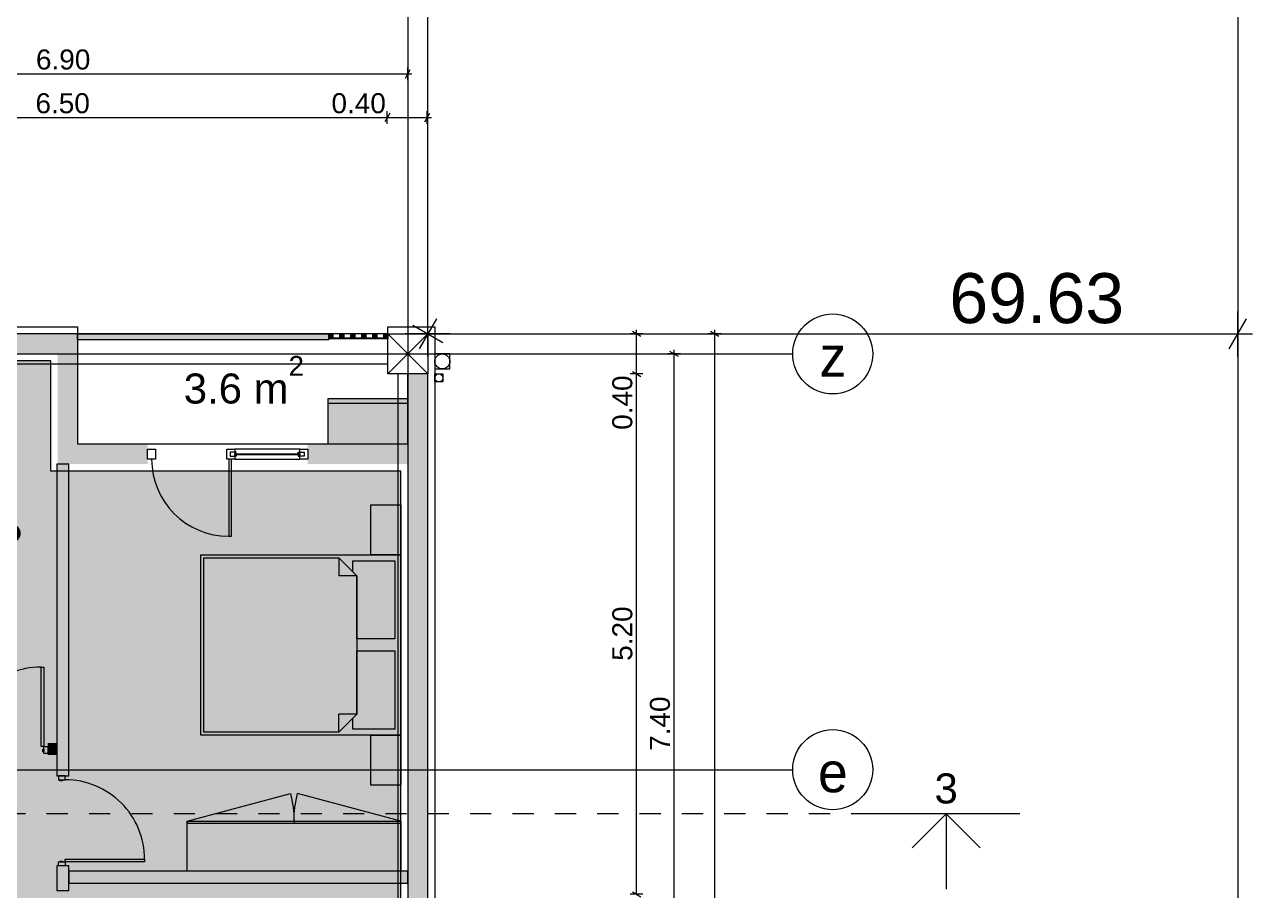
# Model space of a CAD drawing. Header units: millimetres. Extents: x 475159934 to 476245151, y 4620917055 to 4621447368.
# Drawn here: x 475293093 to 475305367, y 4621055465 to 4621064118 of the extents above; entities that cross this region are included whole.
import ezdxf

# ---------------------------------------------------------------- set-up
doc = ezdxf.new("R2010")
doc.units = ezdxf.units.MM
doc.header["$MEASUREMENT"] = 0
doc.linetypes.add('Dashed', pattern=[423.333333, 211.666667, -211.666667])
for name, color, linetype, lineweight in [('0_Pen_No__42_Pen_No__250_Pen_No__5', 5, 'Continuous', 0), ('2D Drafting - General_Pen_No__1_Pen_No__7', 7, 'Continuous', 0), ('2D Drafting - General_Pen_No__250_Pen_No__7_Pen_No__250', 7, 'Continuous', 0), ('2D Drafting - General_Pen_No__250_Pen_No__7_Pen_No__7', 7, 'Continuous', 0), ('2D Drafting - General_Pen_No__7_Pen_No__7_Pen_No__7', 7, 'Continuous', 0), ('Annotation - Text_Pen_No__7_Pen_No__5', 5, 'Continuous', 0), ('Doors_Pen_No__7_Pen_No__7_Pen_No__7', 7, 'Continuous', 0), ('G-Anno-Nplt_Pen_No__151', 151, 'Continuous', 0), ('G-Anno-Nplt_Pen_No__4', 7, 'Continuous', 0), ('G-Anno-Nplt_Pen_No__7', 7, 'Continuous', 0), ('gegmebi_Pen_No__7_Pen_No__7', 7, 'Continuous', 0), ('kar-panjara_Pen_No__7_Pen_No__7_Pen_No__7', 7, 'Continuous', 0), ('New_._Pen_No__1', 1, 'Continuous', 0), ('New_2D Drafting - General_Pen_No__250_Pen_No__7_Pen_No__255', 255, 'Continuous', 0), ('New_2D Drafting - General_Pen_No__2_Pen_No__250', 7, 'Continuous', 0), ('New_2D Drafting - General_Pen_No__30_Pen_No__9_Pen_No__9_Pen_No__255', 255, 'Continuous', 0), ('New_2D Drafting - General_Pen_No__30_Pen_No__9_Pen_No__9_Pen_No__7', 7, 'Continuous', 0), ('New_G-Anno-Nplt_Pen_No__255', 255, 'Continuous', 0), ('New_G-Anno-Nplt_Pen_No__4', 7, 'Continuous', 0), ('New_reg_nak_Pen_No__250', 7, 'Continuous', 0), ('New_reg_nak_Pen_No__7', 7, 'Continuous', 0), ('New_shenobebi_Pen_No__1', 1, 'Continuous', 0), ('New_Structural - Bearing_Pen_No__1', 1, 'Continuous', 0), ('zoma_Pen_No__1', 1, 'Continuous', 0), ('zoma_Pen_No__142', 142, 'Continuous', 0), ('zoma_Pen_No__5_Pen_No__5', 5, 'Continuous', 0)]:
    doc.layers.add(name, color=color, linetype=linetype, lineweight=lineweight)
doc.layers.add('New_Interior - Furniture', color=7, linetype='Continuous')
doc.layers.add('zoma', color=7, linetype='Continuous')
doc.layers.add('New_Interior - Furniture _Pen_No__252', color=7, linetype='Continuous', lineweight=0, true_color=0x666666)
doc.styles.add('GENERATED_STYLE_1', font='arial.ttf')
doc.styles.add('GENERATED_STYLE_3', font='arial.ttf')
doc.styles.add('GENERATED_STYLE_4', font='ACADMTAV.TTF')
doc.linetypes.add('Break', pattern='A,0,[1,12. бѓљбѓ\x98бѓЎбѓ\x98 бѓ’бѓђбѓ¦бѓ”бѓ‘бѓ”бѓ‘бѓ\x981.Shx,S=15.679026,R=0,X=0,Y=0],-1975.557214,0', length=1975.557214)
doc.dimstyles.new('GENERATED_STYLE__10', dxfattribs={"dimtxt": 500, "dimasz": 228, "dimexe": 0.18, "dimexo": 3, "dimgap": 0, "dimtad": 1, "dimlfac": 0.001, "dimzin": 0, "dimdsep": 46, "dimtxsty": 'GENERATED_STYLE_3', "dimblk": 'ARROWHEAD_2', "dimblk1": 'ARROWHEAD_2', "dimblk2": 'ARROWHEAD_2', "dimcen": 0.09, "dimclrd": 1, "dimclre": 1, "dimclrt": 1, "dimadec": 0, "dimazin": 0, "dimtfac": 1, "dimtdec": 4, "dimtmove": 0, "dimatfit": 3, "dimfxl": 1, "dimtolj": 1, "dimtzin": 0, "dimarcsym": 0})
doc.dimstyles.new('GENERATED_STYLE__12', dxfattribs={"dimtxt": 500, "dimasz": 228, "dimexe": 0.18, "dimexo": 3, "dimgap": 0, "dimtad": 1, "dimtih": 1, "dimtoh": 1, "dimlfac": 0.001, "dimzin": 0, "dimdsep": 46, "dimtxsty": 'GENERATED_STYLE_3', "dimblk": 'ARROWHEAD_2', "dimblk1": 'ARROWHEAD_2', "dimblk2": 'ARROWHEAD_2', "dimcen": 0.09, "dimclrd": 1, "dimclre": 1, "dimclrt": 1, "dimadec": 0, "dimazin": 0, "dimtfac": 1, "dimtdec": 4, "dimtmove": 2, "dimatfit": 3, "dimfxl": 1, "dimtolj": 1, "dimtzin": 0, "dimarcsym": 0})
doc.dimstyles.new('GENERATED_STYLE__27', dxfattribs={"dimtxt": 0.18, "dimasz": 364.8, "dimexe": 0.18, "dimexo": 0.0625, "dimgap": 0, "dimtad": 0, "dimtih": 1, "dimtoh": 1, "dimdec": 4, "dimzin": 0, "dimdsep": 46, "dimcen": 0.09, "dimadec": 0, "dimazin": 0, "dimtfac": 1, "dimtdec": 4, "dimtmove": 0, "dimatfit": 3, "dimldrblk": 'ARROWHEAD_11', "dimfxl": 1, "dimtolj": 1, "dimtzin": 0, "dimarcsym": 0})
doc.dimstyles.new('GENERATED_STYLE__3', dxfattribs={"dimtxt": 200, "dimasz": 64.421331, "dimexe": 0.18, "dimexo": 3, "dimgap": 0, "dimtad": 1, "dimtih": 1, "dimtoh": 1, "dimlfac": 0.001, "dimzin": 0, "dimdsep": 46, "dimtxsty": 'GENERATED_STYLE_3', "dimblk": 'ARROWHEAD_2', "dimblk1": 'ARROWHEAD_2', "dimblk2": 'ARROWHEAD_2', "dimcen": 0.09, "dimclrd": 142, "dimclre": 142, "dimclrt": 142, "dimadec": 0, "dimazin": 0, "dimtfac": 1, "dimtdec": 4, "dimtmove": 0, "dimatfit": 3, "dimfxl": 1, "dimtolj": 1, "dimtzin": 0, "dimarcsym": 0})
doc.dimstyles.new('GENERATED_STYLE__6', dxfattribs={"dimtxt": 200, "dimasz": 64.421331, "dimexe": 0.18, "dimexo": 3, "dimgap": 0, "dimtad": 1, "dimlfac": 0.001, "dimzin": 0, "dimdsep": 46, "dimtxsty": 'GENERATED_STYLE_3', "dimblk": 'ARROWHEAD_2', "dimblk1": 'ARROWHEAD_2', "dimblk2": 'ARROWHEAD_2', "dimcen": 0.09, "dimclrd": 142, "dimclre": 142, "dimclrt": 142, "dimadec": 0, "dimazin": 0, "dimtfac": 1, "dimtdec": 4, "dimtmove": 0, "dimatfit": 3, "dimfxl": 1, "dimtolj": 1, "dimtzin": 0, "dimarcsym": 0})

# ---------------------------------------------------------------- blocks, each defined once
blk = doc.blocks.new('Bed Layout 23_4')
at = {"layer": 'New_Interior - Furniture _Pen_No__252', "color": 251, "linetype": 'Continuous', "lineweight": 0, "true_color": 0x666666}
for p, q in [((-900, 0), (-1400, 0)), ((-1400, 0), (-1400, -300)), ((-900, -300), (-900, 0)), ((900, 0), (-900, 0)), ((-900, 0), (-900, -2000)), ((1400, 0), (900, 0)), ((900, 0), (900, -300)), ((900, -2000), (900, 0)), ((1400, -300), (1400, 0)), ((-1400, -300), (-900, -300)), ((900, -300), (1400, -300)), ((-690, -440), (-870, -620)), ((0, -440), (-690, -440)), ((-690, -440), (-690, -620)), ((690, -440), (0, -440)), ((870, -620), (690, -440)), ((690, -440), (690, -620)), ((-870, -620), (-870, -1970)), ((-870, -620), (-690, -620)), ((870, -620), (690, -620)), ((870, -1970), (870, -620)), ((-900, -2000), (900, -2000)), ((-870, -1970), (0, -1970)), ((0, -1970), (870, -1970))]:
    blk.add_line(p, q, dxfattribs=at)
at = {"layer": 'New_Interior - Furniture _Pen_No__252', "color": 251, "linetype": 'Continuous', "lineweight": 0, "true_color": 0x666666, "flags": 128}
for points in [[(-60, -440), (-60, -60), (-840, -60), (-840, -480), (-730, -480), (-690, -440)], [(690, -440), (730, -480), (840, -480), (840, -60), (60, -60), (60, -440)]]:
    blk.add_lwpolyline(points, close=True, dxfattribs=at)
blk = doc.blocks.new('Wardrobe 01 26')
at = {"layer": 'New_Interior - Furniture _Pen_No__252', "color": 251, "linetype": 'Continuous', "lineweight": 0, "true_color": 0x666666}
for p, q in [((0, 20), (2136, 20)), ((0, 0), (0, 20)), ((0, 0), (1032, -276)), ((1068, 0), (1068, 20)), ((2136, 0), (1104, -276))]:
    blk.add_line(p, q, dxfattribs=at)
at = {"layer": 'New_Interior - Furniture _Pen_No__252', "color": 251, "linetype": 'Continuous', "lineweight": 0, "true_color": 0x666666, "flags": 128}
blk.add_lwpolyline([(0, 0), (2136, 0), (2136, 500), (0, 500)], close=True, dxfattribs=at)
at = {"layer": 'New_Interior - Furniture _Pen_No__252', "color": 251, "linetype": 'Continuous', "lineweight": 0, "true_color": 0x666666}
for centre, start, end in [((0, 0), 345, 0), ((2136, 0), 180, 195)]:
    blk.add_arc(centre, 1068, start, end, dxfattribs=at)
blk = doc.blocks.new('*D381', base_point=(475826096, 4621095193))
at = {"layer": 'zoma_Pen_No__1', "color": 1, "linetype": 'Continuous', "lineweight": 0, "transparency": 16777216}
for p, q in [((475297124, 4621072535), (475297124, 4621072682)), ((475297274, 4621072448), (475296974, 4621072621)), ((475297349, 4621072535), (475296899, 4621072535)), ((475297124, 4621061027), (475297124, 4621072535)), ((475297349, 4621061027), (475296899, 4621061027)), ((475296974, 4621061113), (475297274, 4621060940)), ((475297124, 4621060880), (475297124, 4621061027))]:
    blk.add_line(p, q, dxfattribs=at)
at = {"layer": 'zoma_Pen_No__1', "color": 1, "lineweight": 0, "transparency": 16777216, "insert": (475297024, 4621065923), "char_height": 500, "attachment_point": 7, "rotation": 90, "style": 'GENERATED_STYLE_3'}
blk.add_mtext('\\A1;{\\pql;\\fArial|b0|i0|c204|p0;\\W1.000000;24.70}', dxfattribs=at)
blk = doc.blocks.new('ARROWHEAD_2')
at = {"color": 0, "linetype": 'Continuous', "lineweight": 0}
for p, q in [((-0.378, -0.655), (0.378, 0.655)), ((0, 0), (-1, 0))]:
    blk.add_line(p, q, dxfattribs=at)
blk = doc.blocks.new('*D384', base_point=(475826096, 4621095193))
at = {"layer": 'zoma_Pen_No__1', "color": 1, "linetype": 'Continuous', "lineweight": 0, "transparency": 16777216}
for p, q in [((475297211, 4621061177), (475297038, 4621060877)), ((475297124, 4621060802), (475297124, 4621061252)), ((475305134, 4621060877), (475305307, 4621061177)), ((475305221, 4621060802), (475305221, 4621061252)), ((475296978, 4621061027), (475297124, 4621061027)), ((475297124, 4621061027), (475305221, 4621061027)), ((475305221, 4621061027), (475305367, 4621061027))]:
    blk.add_line(p, q, dxfattribs=at)
at = {"layer": 'zoma_Pen_No__1', "color": 1, "lineweight": 0, "transparency": 16777216, "insert": (475302337, 4621061127), "char_height": 500, "attachment_point": 7, "style": 'GENERATED_STYLE_3'}
blk.add_mtext('\\A1;{\\pql;\\fArial|b0|i0|c204|p0;\\W1.000000;69.63}', dxfattribs=at)
blk = doc.blocks.new('*D703', base_point=(475826096, 4621095193))
at = {"layer": 'zoma_Pen_No__142', "color": 142, "linetype": 'Continuous', "lineweight": 0, "transparency": 16777216}
for p, q in [((475290049, 4621063668), (475290000, 4621063583)), ((475290024, 4621063562), (475290024, 4621063689)), ((475290024, 4621063626), (475296924, 4621063626)), ((475296900, 4621063583), (475296949, 4621063668)), ((475296924, 4621063562), (475296924, 4621063689)), ((475296924, 4621063626), (475296966, 4621063626))]:
    blk.add_line(p, q, dxfattribs=at)
at = {"layer": 'zoma_Pen_No__142', "color": 142, "lineweight": 0, "transparency": 16777216, "insert": (475293207, 4621063666), "char_height": 200, "attachment_point": 7, "style": 'GENERATED_STYLE_3'}
blk.add_mtext('\\A1;{\\pql;\\fArial|b0|i0|c204|p0;\\W1.000000;6.90}', dxfattribs=at)
blk = doc.blocks.new('*D725', base_point=(475826096, 4621095193))
at = {"layer": 'zoma_Pen_No__142', "color": 142, "linetype": 'Continuous', "lineweight": 0, "transparency": 16777216}
for p, q in [((475290249, 4621039807), (475290200, 4621039722)), ((475290224, 4621039701), (475290224, 4621039828)), ((475296749, 4621039807), (475296700, 4621039722)), ((475296724, 4621039701), (475296724, 4621039828)), ((475290224, 4621039765), (475296724, 4621039765))]:
    blk.add_line(p, q, dxfattribs=at)
at = {"layer": 'zoma_Pen_No__142', "color": 142, "lineweight": 0, "transparency": 16777216, "char_height": 200, "attachment_point": 7, "style": 'GENERATED_STYLE_3'}
for s, insert in [('\\A1;{\\pql;\\fArial|b0|i0|c204|p0;\\W1.000000;6.50}', (475293207, 4621039805)), ('\\A1;{\\pql;\\fArial|b0|i0|c204|p0;\\W1.000000;0.40}', (475296166, 4621039805))]:
    blk.add_mtext(s, dxfattribs=dict(at, insert=insert))
blk = doc.blocks.new('*D726', base_point=(475826096, 4621095193))
at = {"layer": 'zoma_Pen_No__142', "color": 142, "linetype": 'Continuous', "lineweight": 0, "transparency": 16777216}
for p, q in [((475296749, 4621039807), (475296700, 4621039722)), ((475296724, 4621039701), (475296724, 4621039828)), ((475297100, 4621039722), (475297149, 4621039807)), ((475297124, 4621039701), (475297124, 4621039828)), ((475296724, 4621039765), (475297124, 4621039765)), ((475297124, 4621039765), (475297166, 4621039765))]:
    blk.add_line(p, q, dxfattribs=at)
blk = doc.blocks.new('*D729', base_point=(475826096, 4621095193))
at = {"layer": 'zoma_Pen_No__142', "color": 142, "linetype": 'Continuous', "lineweight": 0, "transparency": 16777216}
for p, q in [((475299651, 4621060827), (475299523, 4621060827)), ((475299629, 4621060802), (475299545, 4621060851)), ((475299587, 4621053427), (475299587, 4621060827)), ((475299651, 4621053427), (475299523, 4621053427)), ((475299545, 4621053451), (475299629, 4621053402))]:
    blk.add_line(p, q, dxfattribs=at)
at = {"layer": 'zoma_Pen_No__142', "color": 142, "lineweight": 0, "transparency": 16777216, "insert": (475299547, 4621056860), "char_height": 200, "attachment_point": 7, "rotation": 90, "style": 'GENERATED_STYLE_3'}
blk.add_mtext('\\A1;{\\pql;\\fArial|b0|i0|c204|p0;\\W1.000000;7.40}', dxfattribs=at)
blk = doc.blocks.new('*D730', base_point=(475826096, 4621095193))
at = {"layer": 'zoma_Pen_No__142', "color": 142, "linetype": 'Continuous', "lineweight": 0, "transparency": 16777216}
for p, q in [((475299651, 4621060827), (475299523, 4621060827)), ((475299629, 4621060802), (475299545, 4621060851)), ((475299587, 4621060827), (475299587, 4621060868))]:
    blk.add_line(p, q, dxfattribs=at)
blk = doc.blocks.new('*D731', base_point=(475826096, 4621095193))
at = {"layer": 'zoma_Pen_No__142', "color": 142, "linetype": 'Continuous', "lineweight": 0, "transparency": 16777216}
for p, q in [((475300055, 4621061027), (475299928, 4621061027)), ((475300034, 4621061002), (475299949, 4621061051)), ((475299992, 4621061027), (475299992, 4621061068)), ((475299992, 4621041672), (475299992, 4621061027)), ((475300055, 4621041672), (475299928, 4621041672)), ((475299949, 4621041697), (475300034, 4621041648)), ((475299992, 4621041631), (475299992, 4621041672))]:
    blk.add_line(p, q, dxfattribs=at)
at = {"layer": 'zoma_Pen_No__142', "color": 142, "lineweight": 0, "transparency": 16777216, "insert": (475299952, 4621051006), "char_height": 200, "attachment_point": 7, "rotation": 90, "style": 'GENERATED_STYLE_3'}
blk.add_mtext('\\A1;{\\pql;\\fArial|b0|i0|c204|p0;\\W1.000000;19.35}', dxfattribs=at)
blk = doc.blocks.new('*D744', base_point=(475826096, 4621095193))
at = {"layer": 'zoma_Pen_No__142', "color": 142, "linetype": 'Continuous', "lineweight": 0, "transparency": 16777216}
for p, q in [((475299169, 4621060651), (475299254, 4621060602)), ((475299275, 4621060627), (475299148, 4621060627)), ((475299211, 4621055427), (475299211, 4621060627)), ((475299275, 4621055427), (475299148, 4621055427)), ((475299169, 4621055451), (475299254, 4621055402))]:
    blk.add_line(p, q, dxfattribs=at)
at = {"layer": 'zoma_Pen_No__142', "color": 142, "lineweight": 0, "transparency": 16777216, "char_height": 200, "attachment_point": 7, "rotation": 90, "style": 'GENERATED_STYLE_3'}
for s, insert in [('\\A1;{\\pql;\\fArial|b0|i0|c204|p0;\\W1.000000;0.40}', (475299171, 4621060068)), ('\\A1;{\\pql;\\fArial|b0|i0|c204|p0;\\W1.000000;5.20}', (475299171, 4621057760))]:
    blk.add_mtext(s, dxfattribs=dict(at, insert=insert))
blk = doc.blocks.new('*D745', base_point=(475826096, 4621095193))
at = {"layer": 'zoma_Pen_No__142', "color": 142, "linetype": 'Continuous', "lineweight": 0, "transparency": 16777216}
for p, q in [((475299275, 4621061027), (475299148, 4621061027)), ((475299254, 4621061002), (475299169, 4621061051)), ((475299211, 4621061027), (475299211, 4621061068)), ((475299211, 4621060627), (475299211, 4621061027)), ((475299169, 4621060651), (475299254, 4621060602)), ((475299275, 4621060627), (475299148, 4621060627))]:
    blk.add_line(p, q, dxfattribs=at)
blk = doc.blocks.new('*D767', base_point=(475826096, 4621095193))
at = {"layer": 'zoma_Pen_No__142', "color": 142, "linetype": 'Continuous', "lineweight": 0, "transparency": 16777216}
for p, q in [((475290244, 4621063232), (475290195, 4621063147)), ((475290219, 4621063126), (475290219, 4621063253)), ((475296744, 4621063232), (475296695, 4621063147)), ((475296719, 4621063126), (475296719, 4621063253)), ((475290219, 4621063189), (475296719, 4621063189))]:
    blk.add_line(p, q, dxfattribs=at)
at = {"layer": 'zoma_Pen_No__142', "color": 142, "lineweight": 0, "transparency": 16777216, "char_height": 200, "attachment_point": 7, "style": 'GENERATED_STYLE_3'}
for s, insert in [('\\A1;{\\pql;\\fArial|b0|i0|c204|p0;\\W1.000000;6.50}', (475293202, 4621063229)), ('\\A1;{\\pql;\\fArial|b0|i0|c204|p0;\\W1.000000;0.40}', (475296161, 4621063229))]:
    blk.add_mtext(s, dxfattribs=dict(at, insert=insert))
blk = doc.blocks.new('*D768', base_point=(475826096, 4621095193))
at = {"layer": 'zoma_Pen_No__142', "color": 142, "linetype": 'Continuous', "lineweight": 0, "transparency": 16777216}
for p, q in [((475296744, 4621063232), (475296695, 4621063147)), ((475296719, 4621063126), (475296719, 4621063253)), ((475297095, 4621063147), (475297144, 4621063232)), ((475297119, 4621063126), (475297119, 4621063253)), ((475296719, 4621063189), (475297119, 4621063189)), ((475297119, 4621063189), (475297161, 4621063189))]:
    blk.add_line(p, q, dxfattribs=at)
blk = doc.blocks.new('ARROWHEAD_11')
at = {"color": 0, "linetype": 'Continuous', "lineweight": 0}
blk.add_line((0, 0), (-1, 0), dxfattribs=at)
at = {"color": 0, "linetype": 'Continuous', "lineweight": 0, "const_width": 0.25, "flags": 128}
blk.add_lwpolyline([(-0.125, 0, 1), (0.125, 0, 1)], format="xyb", close=True, dxfattribs=at)

msp = doc.modelspace()

# ---------------------------------------------------------------- hatches: boundary and pattern name
at = {"layer": '2D Drafting - General_Pen_No__250_Pen_No__7_Pen_No__7', "linetype": 'Continuous', "lineweight": 0}
for points in [[(475293623.872, 4621060826.523), (475292724.834, 4621060826.523), (475292724.834, 4621061026.523), (475293623.872, 4621061026.523)], [(475296724.343, 4621060976.696), (475296134.343, 4621060976.696), (475296134.343, 4621060986.696), (475296724.343, 4621060986.696)], [(475293623.872, 4621059926.699), (475293623.872, 4621060826.534), (475293423.872, 4621060826.534), (475293423.872, 4621059926.699)], [(475296924.343, 4621060626.696), (475296924.343, 4621054726.696), (475297124.343, 4621054726.696), (475297124.343, 4621060626.696)], [(475294323.707, 4621059726.696), (475293423.872, 4621059726.696), (475293423.872, 4621059926.696), (475294323.707, 4621059926.696)], [(475296924.053, 4621059726.696), (475295923.707, 4621059726.696), (475295923.707, 4621059926.696), (475296924.053, 4621059926.696)], [(475293416.195, 4621056610.63), (475293536.195, 4621056610.63), (475293536.195, 4621059726.696), (475293416.195, 4621059726.696)], [(475293324.432, 4621056937.557), (475293416.195, 4621056937.557), (475293416.195, 4621056817.557), (475293324.432, 4621056817.557)], [(475293536.195, 4621055466.077), (475293536.195, 4621055710.628), (475293416.195, 4621055710.628), (475293416.195, 4621055466.077)], [(475296924.343, 4621055657.584), (475293536.195, 4621055657.584), (475293536.195, 4621055537.584), (475296924.343, 4621055537.584)]]:
    msp.add_hatch(color=7, dxfattribs=at).paths.add_polyline_path(points)
at = {"layer": 'G-Anno-Nplt_Pen_No__151', "linetype": 'Continuous', "lineweight": 0, "true_color": 0x1f2f3f}
msp.add_hatch(color=169, dxfattribs=at).paths.add_polyline_path([(475290094.343, 4621055177.046), (475290094.343, 4621053696.689), (475290294.343, 4621053696.689), (475290294.343, 4621053596.689), (475290884.531, 4621053596.689), (475290884.531, 4621052956.689), (475290094.343, 4621052956.689), (475290094.343, 4621046296.696), (475290294.343, 4621046296.696), (475290294.343, 4621046096.696), (475293554.343, 4621046096.696), (475293554.343, 4621048396.696), (475296854.343, 4621048396.696), (475296854.343, 4621052566.501), (475296454.343, 4621052566.501), (475296454.343, 4621053396.689), (475296654.343, 4621053396.689), (475296654.343, 4621053696.689), (475296854.343, 4621053696.689), (475296854.343, 4621059656.696), (475293356.941, 4621059656.696), (475293356.941, 4621060756.689), (475290294.343, 4621060756.689), (475290294.343, 4621060556.689), (475290294.343, 4621057689.854), (475290224.343, 4621057689.854), (475290224.343, 4621055937.065), (475290624.343, 4621055937.065), (475290624.343, 4621055177.046)])
at = {"layer": 'New_2D Drafting - General_Pen_No__250_Pen_No__7_Pen_No__255', "linetype": 'Continuous', "lineweight": 0}
msp.add_hatch(color=255, dxfattribs=at).paths.add_polyline_path([(475296124.343, 4621059926.669), (475296124.343, 4621060376.669), (475296924.343, 4621060376.669), (475296924.343, 4621059926.669)])
at = {"layer": 'New_2D Drafting - General_Pen_No__30_Pen_No__9_Pen_No__9_Pen_No__255', "linetype": 'Continuous', "lineweight": 0}
for points in [[(475296174.343, 4621061026.696), (475296174.343, 4621060986.696), (475296134.343, 4621060986.696), (475296134.343, 4621061026.696)], [(475296284.343, 4621061026.696), (475296284.343, 4621060986.696), (475296244.343, 4621060986.696), (475296244.343, 4621061026.696)], [(475296394.343, 4621061026.696), (475296394.343, 4621060986.696), (475296354.343, 4621060986.696), (475296354.343, 4621061026.696)], [(475296504.343, 4621061026.696), (475296504.343, 4621060986.696), (475296464.343, 4621060986.696), (475296464.343, 4621061026.696)], [(475296614.343, 4621061026.696), (475296614.343, 4621060986.696), (475296574.343, 4621060986.696), (475296574.343, 4621061026.696)], [(475296724.343, 4621061026.696), (475296724.343, 4621060986.696), (475296684.343, 4621060986.696), (475296684.343, 4621061026.696)]]:
    msp.add_hatch(color=255, dxfattribs=at).paths.add_polyline_path(points)
at = {"layer": 'New_G-Anno-Nplt_Pen_No__255', "linetype": 'Continuous', "lineweight": 0}
msp.add_hatch(color=255, dxfattribs=at).paths.add_polyline_path([(475293623.996, 4621061026.696), (475296134.343, 4621061026.696), (475296134.343, 4621060966.696), (475293623.996, 4621060966.696)])

# ---------------------------------------------------------------- linework, layer by layer
at = {"layer": '0_Pen_No__42_Pen_No__250_Pen_No__5', "color": 5, "linetype": 'Continuous', "lineweight": 0}
for centre in [(475301171.399, 4621060826.689), (475301171.399, 4621056672.054)]:
    msp.add_circle(centre, 400, dxfattribs=at)
at = {"layer": '2D Drafting - General_Pen_No__1_Pen_No__7', "color": 7, "linetype": 'Continuous', "lineweight": 0}
for p, q in [((475297124.343, 4621060626.696), (475296724.343, 4621061026.696)), ((475296724.343, 4621060626.696), (475297124.343, 4621061026.696))]:
    msp.add_line(p, q, dxfattribs=at)
at = {"layer": '2D Drafting - General_Pen_No__1_Pen_No__7', "color": 7, "linetype": 'Continuous', "lineweight": 0, "flags": 128}
for points in [[(475290224.343, 4621060726.696), (475296724.343, 4621060726.696), (475296724.343, 4621061026.696), (475290224.343, 4621061026.696)], [(475297124.343, 4621060626.696), (475296724.343, 4621060626.696), (475296724.343, 4621061026.696), (475297124.343, 4621061026.696)], [(475297124.343, 4621053626.696), (475297124.343, 4621060626.696), (475296824.343, 4621060626.696), (475296824.343, 4621053626.696)]]:
    msp.add_lwpolyline(points, close=True, dxfattribs=at)
at = {"layer": '2D Drafting - General_Pen_No__1_Pen_No__7', "color": 7, "linetype": 'Continuous', "lineweight": 0}
for centre, radius in [((475297269.349, 4621060751.695), 75), ((475297234.37, 4621060586.689), 40)]:
    msp.add_circle(centre, radius, dxfattribs=at)
at = {"layer": '2D Drafting - General_Pen_No__250_Pen_No__7_Pen_No__250', "color": 7, "linetype": 'Continuous', "lineweight": 0, "flags": 128}
for points in [[(475296724.343, 4621060976.696), (475296134.343, 4621060976.696), (475296134.343, 4621060986.696), (475296724.343, 4621060986.696)], [(475293416.195, 4621056610.63), (475293536.195, 4621056610.63), (475293536.195, 4621059726.696), (475293416.195, 4621059726.696)], [(475293536.195, 4621055466.077), (475293536.195, 4621055710.628), (475293416.195, 4621055710.628), (475293416.195, 4621055466.077)], [(475296924.343, 4621055657.584), (475293536.195, 4621055657.584), (475293536.195, 4621055537.584), (475296924.343, 4621055537.584)]]:
    msp.add_lwpolyline(points, close=True, dxfattribs=at)
at = {"layer": '2D Drafting - General_Pen_No__7_Pen_No__7_Pen_No__7', "color": 7, "linetype": 'Continuous', "lineweight": 0, "flags": 128}
msp.add_lwpolyline([(475295843.707, 4621059874.515), (475295193.707, 4621059874.486), (475295193.711, 4621059774.547), (475295843.711, 4621059774.576)], close=True, dxfattribs=at)
at = {"layer": '2D Drafting - General_Pen_No__7_Pen_No__7_Pen_No__7', "color": 7, "linetype": 'Continuous', "lineweight": 0}
for centre, radius, start, end in [((475295134.022, 4621059774.534), 770.311, 180.005711, 270.0025313), ((475293258.255, 4621056903.037), 794.311, 89.998516, 180.0001975), ((475293499.197, 4621055776.806), 794.311, 359.998516, 90.0001975)]:
    msp.add_arc(centre, radius, start, end, dxfattribs=at)
at = {"layer": 'Doors_Pen_No__7_Pen_No__7_Pen_No__7', "color": 7, "linetype": 'Continuous', "lineweight": 0, "flags": 128}
for points in [[(475295160.689, 4621059774.535), (475295134.022, 4621059774.534), (475295134.056, 4621059004.223), (475295160.723, 4621059004.224)], [(475293284.921, 4621056903.036), (475293258.255, 4621056903.037), (475293258.275, 4621057697.348), (475293284.942, 4621057697.348)], [(475293284.92, 4621056849.703), (475293276.031, 4621056849.703), (475293276.032, 4621056876.37), (475293284.921, 4621056876.37)], [(475293324.431, 4621056835.302), (475293284.919, 4621056835.303), (475293284.921, 4621056903.036), (475293324.432, 4621056903.035)], [(475293431.462, 4621056610.63), (475293431.461, 4621056571.119), (475293499.194, 4621056571.117), (475293499.195, 4621056610.628)], [(475293445.86, 4621056562.229), (475293445.861, 4621056571.118), (475293472.527, 4621056571.118), (475293472.527, 4621056562.229)], [(475293431.462, 4621055710.63), (475293431.463, 4621055750.141), (475293499.196, 4621055750.139), (475293499.195, 4621055710.628)], [(475293445.863, 4621055750.141), (475293445.863, 4621055759.029), (475293472.53, 4621055759.029), (475293472.529, 4621055750.14)], [(475293499.196, 4621055750.139), (475293499.197, 4621055776.806), (475294293.508, 4621055776.785), (475294293.507, 4621055750.119)]]:
    msp.add_lwpolyline(points, close=True, dxfattribs=at)
at = {"layer": 'G-Anno-Nplt_Pen_No__4', "color": 7, "linetype": 'Continuous', "lineweight": 0, "flags": 128}
msp.add_lwpolyline([(475296724.343, 4621060626.696), (475296724.343, 4621061026.696), (475293623.996, 4621061026.696), (475293623.996, 4621059926.699), (475296924.343, 4621059926.669), (475296924.343, 4621060626.696)], close=True, dxfattribs=at)
msp.add_lwpolyline([(475290294.343, 4621046096.696), (475293554.343, 4621046096.696), (475293554.343, 4621048396.696), (475296854.343, 4621048396.696), (475296854.343, 4621052566.501), (475296454.343, 4621052566.501), (475296454.343, 4621053396.689), (475296654.343, 4621053396.689), (475296654.343, 4621053696.689), (475296854.343, 4621053696.689), (475296854.343, 4621059656.696), (475293356.941, 4621059656.696), (475293356.941, 4621060756.689), (475290294.343, 4621060756.689)], dxfattribs=at)
at = {"layer": 'gegmebi_Pen_No__7_Pen_No__7', "color": 7, "linetype": 'Continuous', "lineweight": 0}
for p, q in [((475297344.349, 4621060826.695), (475297194.349, 4621060826.695)), ((475297194.349, 4621060826.695), (475297194.349, 4621060676.695)), ((475297344.349, 4621060676.695), (475297344.349, 4621060826.695)), ((475297194.349, 4621060676.695), (475297344.349, 4621060676.695)), ((475297194.37, 4621060546.689), (475297194.37, 4621060626.689)), ((475297194.37, 4621060626.689), (475297274.37, 4621060626.689)), ((475297274.37, 4621060546.689), (475297194.37, 4621060546.689)), ((475297274.37, 4621060626.689), (475297274.37, 4621060546.689))]:
    msp.add_line(p, q, dxfattribs=at)
at = {"layer": 'kar-panjara_Pen_No__7_Pen_No__7_Pen_No__7', "color": 7, "linetype": 'Continuous', "lineweight": 0, "flags": 128}
for points in [[(475294323.707, 4621059874.466), (475294403.707, 4621059874.47), (475294403.711, 4621059774.47), (475294323.711, 4621059774.466)], [(475295113.707, 4621059874.544), (475295193.707, 4621059874.547), (475295193.711, 4621059774.547), (475295113.711, 4621059774.544)], [(475295148.71, 4621059804.545), (475295193.71, 4621059804.547), (475295193.709, 4621059819.547), (475295193.709, 4621059829.547), (475295208.709, 4621059829.548), (475295208.708, 4621059844.548), (475295148.708, 4621059844.545)], [(475295843.709, 4621059819.576), (475295193.709, 4621059819.547), (475295193.709, 4621059829.547), (475295843.709, 4621059829.576)], [(475295208.71, 4621059804.548), (475295193.71, 4621059804.547), (475295193.709, 4621059819.547), (475295208.709, 4621059819.548)], [(475295888.71, 4621059804.578), (475295843.71, 4621059804.576), (475295843.709, 4621059819.576), (475295843.709, 4621059829.576), (475295828.709, 4621059829.575), (475295828.708, 4621059844.575), (475295888.708, 4621059844.578)], [(475295828.71, 4621059804.575), (475295843.71, 4621059804.576), (475295843.709, 4621059819.576), (475295828.709, 4621059819.575)], [(475295843.707, 4621059874.515), (475295923.707, 4621059874.519), (475295923.711, 4621059774.519), (475295843.711, 4621059774.515)]]:
    msp.add_lwpolyline(points, close=True, dxfattribs=at)
at = {"layer": 'New_2D Drafting - General_Pen_No__30_Pen_No__9_Pen_No__9_Pen_No__7', "color": 7, "linetype": 'Continuous', "lineweight": 0, "flags": 128}
for points in [[(475296174.343, 4621061026.696), (475296174.343, 4621060986.696), (475296134.343, 4621060986.696), (475296134.343, 4621061026.696)], [(475296284.343, 4621061026.696), (475296284.343, 4621060986.696), (475296244.343, 4621060986.696), (475296244.343, 4621061026.696)], [(475296394.343, 4621061026.696), (475296394.343, 4621060986.696), (475296354.343, 4621060986.696), (475296354.343, 4621061026.696)], [(475296504.343, 4621061026.696), (475296504.343, 4621060986.696), (475296464.343, 4621060986.696), (475296464.343, 4621061026.696)], [(475296614.343, 4621061026.696), (475296614.343, 4621060986.696), (475296574.343, 4621060986.696), (475296574.343, 4621061026.696)], [(475296724.343, 4621061026.696), (475296724.343, 4621060986.696), (475296684.343, 4621060986.696), (475296684.343, 4621061026.696)]]:
    msp.add_lwpolyline(points, close=True, dxfattribs=at)
at = {"layer": 'New_G-Anno-Nplt_Pen_No__4', "color": 7, "linetype": 'Continuous', "lineweight": 0, "flags": 128}
msp.add_lwpolyline([(475293623.996, 4621061026.696), (475296134.343, 4621061026.696), (475296134.343, 4621060966.696), (475293623.996, 4621060966.696)], close=True, dxfattribs=at)
at = {"layer": 'New_reg_nak_Pen_No__250', "color": 7, "linetype": 'Continuous', "lineweight": 0}
msp.add_line((475296924.343, 4621060331.191), (475296124.343, 4621060331.191), dxfattribs=at)
at = {"layer": 'New_reg_nak_Pen_No__250', "color": 7, "linetype": 'Continuous', "lineweight": 0, "flags": 128}
msp.add_lwpolyline([(475296124.343, 4621059926.669), (475296924.343, 4621059926.669), (475296924.343, 4621060376.669), (475296124.343, 4621060376.669)], close=True, dxfattribs=at)
at = {"layer": 'New_reg_nak_Pen_No__7', "color": 7, "linetype": 'Continuous', "lineweight": 0, "flags": 128}
for points in [[(475290224.368, 4621061026.695), (475290224.368, 4621061096.695), (475293623.996, 4621061096.695), (475293623.996, 4621061026.696)], [(475296724.343, 4621061026.696), (475296724.343, 4621061096.695), (475297194.369, 4621061096.695), (475297194.314, 4621052026.687)]]:
    msp.add_lwpolyline(points, dxfattribs=at)
at = {"layer": 'New_shenobebi_Pen_No__1', "color": 1, "linetype": 'Dashed', "lineweight": 0}
msp.add_lwpolyline([(475301569.026, 4621056232.018), (475255555.776, 4621056232.018), (475255555.776, 4621052077.383), (475228397.958, 4621052077.383)], dxfattribs=at)
at = {"layer": 'New_shenobebi_Pen_No__1', "color": 1, "linetype": 'Continuous', "lineweight": 0}
for points in [[(475303042.773, 4621056232.018), (475301569.026, 4621056232.018)], [(475302305.9, 4621056232.018), (475301964.755, 4621055890.873)], [(475302305.9, 4621056232.018), (475302305.9, 4621055479.021)], [(475302305.9, 4621056232.018), (475302647.045, 4621055890.873)]]:
    msp.add_lwpolyline(points, dxfattribs=at)
at = {"layer": 'New_Structural - Bearing_Pen_No__1', "color": 1, "linetype": 'Break', "lineweight": 0}
msp.add_line((475305220.529, 4621074927.012), (475305220.529, 4621037000.61), dxfattribs=at)
at = {"layer": 'zoma_Pen_No__5_Pen_No__5', "color": 5, "linetype": 'Continuous', "lineweight": 0}
for p, q in [((475296924.343, 4621064307.672), (475296924.343, 4621036072.741)), ((475229343.792, 4621060826.689), (475300771.399, 4621060826.689)), ((475229343.792, 4621056672.054), (475300771.399, 4621056672.054))]:
    msp.add_line(p, q, dxfattribs=at)

# ---------------------------------------------------------------- block references
at = {"layer": 'New_Interior - Furniture', "color": 1, "linetype": 'Continuous', "lineweight": 0, "xscale": -1, "zscale": 1000}
for name, p, rotation in [('Bed Layout 23_4', (475296854.343, 4621057918.147), 270), ('Wardrobe 01 26', (475294718.567, 4621056157.584), 180)]:
    msp.add_blockref(name, p, dxfattribs=dict(at, rotation=rotation))

# ---------------------------------------------------------------- texts
at = {"layer": 'Annotation - Text_Pen_No__7_Pen_No__5', "color": 5, "linetype": 'Continuous', "lineweight": 0, "char_height": 400, "attachment_point": 2, "style": 'GENERATED_STYLE_4'}
for s, insert in [('\\A1;{\\pqc;\\fAcadMtavr|b0|i0|c0|p0;\\W1.000000;z}', (475301173.557, 4621061001.009)), ('\\A1;{\\pqc;\\fAcadMtavr|b0|i0|c0|p0;\\W1.000000;e}', (475301173.557, 4621056846.374))]:
    msp.add_mtext(s, dxfattribs=dict(at, insert=insert))
at = {"layer": 'G-Anno-Nplt_Pen_No__7', "color": 7, "lineweight": 0, "insert": (475294684.17, 4621060326.682), "char_height": 300, "attachment_point": 7, "style": 'GENERATED_STYLE_1'}
msp.add_mtext('{\\fArial|b0|i0|c204|p0;3.6 m{\\H0.66x;\\S2^  ;}}', dxfattribs=at)
at = {"layer": 'New_._Pen_No__1', "color": 1, "linetype": 'Continuous', "lineweight": 0, "insert": (475302305.9, 4621056634.876), "char_height": 300, "attachment_point": 2, "style": 'GENERATED_STYLE_1'}
msp.add_mtext('\\A1;{\\pqc;\\fArial|b0|i0|c204|p0;\\W1.000000;3}', dxfattribs=at)

# ---------------------------------------------------------------- dimensions: what is measured, and where the dimension line sits
at = {"layer": 'zoma', "color": 1, "linetype": 'Continuous', "lineweight": 0}
dim = msp.add_linear_dim(base=(475297124.35, 4621072534.87), p1=(475297124.35, 4621061026.689), p2=(475297138.852, 4621072534.87), angle=90, text='24.70', dimstyle='GENERATED_STYLE__10', dxfattribs=at)
dim.commit()
dim.dimension.update_dxf_attribs({"geometry": '*D381', "text_midpoint": (475296774.35, 4621066760.347), "dimtype": 160, "text_rotation": 90})
at = {"layer": 'zoma', "color": 142, "linetype": 'Continuous', "lineweight": 0}
for base, p1, p2, picture, middle in [((475296924.342, 4621063625.513), (475290024.342, 4621062894.625), (475296924.342, 4621062763.44), '*D703', (475293466.338, 4621063765.513)), ((475296719.368, 4621063189.494), (475290219.368, 4621058504.999), (475296719.368, 4621058504.999), '*D767', (475293461.364, 4621063329.494)), ((475297119.368, 4621063189.494), (475296719.368, 4621058504.999), (475297119.368, 4621058504.999), '*D768', (475296419.947, 4621063329.494)), ((475296724.342, 4621039764.813), (475290224.342, 4621057015.179), (475296724.342, 4621057015.179), '*D725', (475293466.338, 4621039904.813)), ((475297124.342, 4621039764.813), (475296724.342, 4621057015.179), (475297124.342, 4621057015.179), '*D726', (475296424.921, 4621039904.813))]:
    dim = msp.add_linear_dim(base=base, p1=p1, p2=p2, dimstyle='GENERATED_STYLE__3', dxfattribs=at)
    dim.commit()
    dim.dimension.update_dxf_attribs({"geometry": picture, "text_midpoint": middle, "dimtype": 160})
at = {"layer": 'zoma', "color": 1, "linetype": 'Continuous', "lineweight": 0}
dim = msp.add_linear_dim(base=(475305220.529, 4621061026.689), p1=(475297124.35, 4621045826.689), p2=(475305220.529, 4621061026.689), text='69.63', dimstyle='GENERATED_STYLE__12', dxfattribs=at)
dim.commit()
dim.dimension.update_dxf_attribs({"geometry": '*D384', "text_midpoint": (475303174.408, 4621061376.689), "dimtype": 160})
at = {"layer": 'zoma', "color": 142, "linetype": 'Continuous', "lineweight": 0}
for base, p1, p2, picture, middle in [((475299991.81, 4621061026.688), (475233700.384, 4621041672.053), (475255415.89, 4621061026.688), '*D731', (475299851.81, 4621051341.197)), ((475299211.225, 4621061026.688), (475297124.343, 4621060626.696), (475255415.89, 4621061026.688), '*D745', (475299071.225, 4621060327.275)), ((475299586.927, 4621060826.688), (475299586.927, 4621053426.689), (475299586.927, 4621060826.688), '*D729', (475299446.927, 4621057118.685)), ((475299586.926529109, 4621060826.688029289), (475299586.926529109, 4621060826.688029289), (475299588.103361905, 4621060826.688029289), '*D730', (475299446.926528513, 4621060818.684059143)), ((475299211.225, 4621060626.696), (475299211.225, 4621055426.698), (475297124.343, 4621060626.696), '*D744', (475299071.225, 4621058018.693))]:
    dim = msp.add_linear_dim(base=base, p1=p1, p2=p2, angle=90, dimstyle='GENERATED_STYLE__6', dxfattribs=at)
    dim.commit()
    dim.dimension.update_dxf_attribs({"geometry": picture, "text_midpoint": middle, "dimtype": 160, "text_rotation": 90})

# ---------------------------------------------------------------- leaders
at = {"layer": 'New_2D Drafting - General_Pen_No__2_Pen_No__250', "color": 7, "linetype": 'Continuous', "lineweight": 0, "annotation_type": 0, "has_hookline": 1, "hookline_direction": 0, "text_width": 1944.787}
msp.add_leader([(475292963.43, 4621059034.272), (475292963.43, 4621064948.939), (475293963.43, 4621064899.876)], dimstyle='GENERATED_STYLE__27', dxfattribs=at)

doc.saveas('drawing.dxf')
